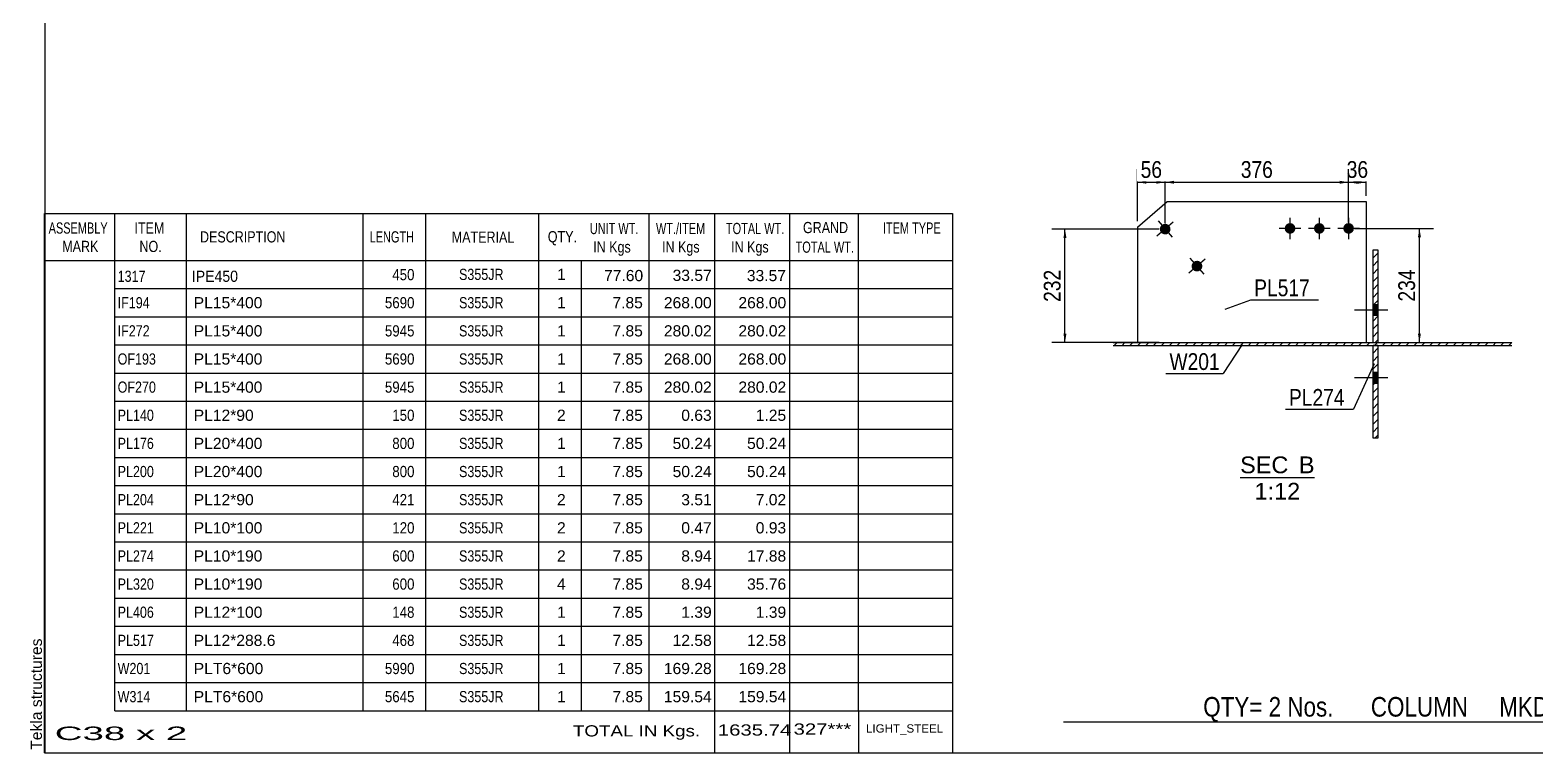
# Model space of a CAD drawing. Header units: millimetres. Extents: x -324 to 89, y -133 to 154.
# Drawn here: x -323.8 to -66.8, y -133.4 to -10.1 of the extents above; entities that cross this region are included whole.
import ezdxf

# ---------------------------------------------------------------- set-up
doc = ezdxf.new("R2010")
doc.units = ezdxf.units.MM
doc.linetypes.add('DXK_LINE_DOT1', pattern=[1.8814, 0.9407, -0.9407])
doc.styles.add('Arial', font='ARIAL.TTF', dxfattribs={"height": 0.2})
doc.styles.add('Arial Narrow', font='ARIALN.TTF', dxfattribs={"height": 0.2})

# ---------------------------------------------------------------- blocks, each defined once
blk = doc.blocks.new('Unknown-623359817-1210')
at = {"color": 5, "linetype": 'Continuous'}
for p, q in [((-321.29, 153.61), (-321.29, -133.39)), ((-321.29, -133.39), (88.71, -133.39))]:
    blk.add_line(p, q, dxfattribs=at)
at = {"color": 174, "linetype": 'Continuous', "style": 'Arial'}
blk.add_text('Tekla structures', height=1.9102, rotation=90, dxfattribs=at).set_placement((-321.79, -132.89))
blk = doc.blocks.new('Unknown-623359817-13 - 6810')
at = {"color": 1, "linetype": 'Continuous'}
blk.add_line((-117.29, -86.47), (-104.6, -86.47), dxfattribs=at)
at = {"color": 0, "linetype": 'Continuous'}
for points in [[(-109.06, -85.72), (-109.06, -82.72), (-117.29, -82.72), (-117.29, -85.72)], [(-104.6, -85.72), (-104.6, -82.72), (-107.26, -82.72), (-107.26, -85.72)], [(-107.05, -90.22), (-107.05, -87.22), (-114.83, -87.22), (-114.83, -90.22)]]:
    blk.add_wipeout(points, dxfattribs=at)
at = {"color": 136, "linetype": 'Continuous', "style": 'Arial'}
for s, height, p in [('SEC', 2.865, (-117.29, -85.72)), ('B', 2.87, (-107.26, -85.72)), ('1:12', 2.865, (-114.83, -90.22))]:
    blk.add_text(s, height=height, dxfattribs=at).set_placement(p)
blk = doc.blocks.new('Bolt-623359817-6845 - 6810')
at = {"linetype": 'Continuous'}
for points in [[(-129.39, -43.47, -1), (-130.78, -44.67, -1)], [(-123.96, -49.79, -1), (-125.35, -50.99, -1)]]:
    blk.add_hatch(color=3, dxfattribs=at).paths.add_polyline_path(points)
at = {"color": 3, "linetype": 'Continuous'}
for p, q in [((-128.7, -42.88), (-131.48, -45.27)), ((-131.28, -42.68), (-128.89, -45.46)), ((-123.27, -49.19), (-126.05, -51.58)), ((-125.85, -49), (-123.46, -51.78))]:
    blk.add_line(p, q, dxfattribs=at)
blk = doc.blocks.new('Part-623359817-6813 - 6810')
at = {"linetype": 'Continuous'}
h = blk.add_hatch(dxfattribs=at)
h.set_pattern_fill('', scale=0.3, style=0, pattern_type=0)
h.set_pattern_definition([(45, (-70.9399, -63.4237), (-0.673519, 0.673519), [])])
h.paths.add_polyline_path([(-70.94, -63.92), (-70.94, -63.42), (-138.97, -63.42), (-138.97, -63.92)])
at = {"color": 2, "linetype": 'Continuous'}
for p, q in [((-138.97, -63.42), (-70.94, -63.42)), ((-138.97, -63.92), (-70.94, -63.92))]:
    blk.add_line(p, q, dxfattribs=at)
blk = doc.blocks.new('Part-623359817-6823 - 6810')
at = {"linetype": 'Continuous'}
h = blk.add_hatch(dxfattribs=at)
h.set_pattern_fill('', scale=0.3, style=0, pattern_type=0)
h.set_pattern_definition([(45, (-94.6112, -63.882), (-0.67352, 0.67352), [])])
h.paths.add_polyline_path([(-93.78, -63.88), (-94.61, -63.88), (-94.61, -79.72), (-93.78, -79.72)])
at = {"color": 2, "linetype": 'Continuous'}
for p, q in [((-94.61, -63.88), (-93.78, -63.88)), ((-94.61, -79.72), (-94.61, -63.88)), ((-93.78, -63.88), (-93.78, -79.72)), ((-93.78, -79.72), (-94.61, -79.72))]:
    blk.add_line(p, q, dxfattribs=at)
blk = doc.blocks.new('Part-623359817-6834 - 6810')
at = {"color": 2, "linetype": 'Continuous'}
for p, q in [((-134.79, -43.72), (-129.74, -39.37)), ((-129.74, -39.37), (-95.77, -39.37)), ((-95.77, -39.37), (-95.77, -63.42)), ((-134.79, -43.72), (-134.79, -63.42))]:
    blk.add_line(p, q, dxfattribs=at)
at = {"color": 7, "linetype": 'DXK_LINE_DOT1'}
blk.add_line((-134.79, -63.42), (-95.77, -63.42), dxfattribs=at)
blk = doc.blocks.new('Bolt-623359817-6846 - 6810')
at = {"linetype": 'Continuous'}
for points in [[(-107.86, -43.95, -1), (-109.69, -43.95, -1)], [(-102.86, -43.95, -1), (-104.69, -43.95, -1)], [(-97.86, -43.95, -1), (-99.69, -43.95, -1)]]:
    blk.add_hatch(color=3, dxfattribs=at).paths.add_polyline_path(points)
at = {"color": 3, "linetype": 'Continuous'}
for p, q in [((-108.78, -42.12), (-108.78, -45.79)), ((-103.78, -42.12), (-103.78, -45.79)), ((-98.78, -42.12), (-98.78, -45.79)), ((-106.94, -43.95), (-110.61, -43.95)), ((-101.94, -43.95), (-105.61, -43.95)), ((-96.94, -43.95), (-100.61, -43.95))]:
    blk.add_line(p, q, dxfattribs=at)
blk = doc.blocks.new('Part-623359817-7506 - 6810')
at = {"linetype": 'Continuous'}
h = blk.add_hatch(dxfattribs=at)
h.set_pattern_fill('', scale=0.3, style=0, pattern_type=0)
h.set_pattern_definition([(45, (-94.6112, -47.632), (-0.67352, 0.67352), [])])
h.paths.add_polyline_path([(-93.78, -47.63), (-94.61, -47.63), (-94.61, -63.47), (-93.78, -63.47)])
at = {"color": 2, "linetype": 'Continuous'}
for p, q in [((-94.61, -47.63), (-93.78, -47.63)), ((-94.61, -63.47), (-94.61, -47.63)), ((-93.78, -47.63), (-93.78, -63.47)), ((-93.78, -63.47), (-94.61, -63.47))]:
    blk.add_line(p, q, dxfattribs=at)
blk = doc.blocks.new('Bolt-623359817-7508 - 6810')
at = {"linetype": 'Continuous'}
blk.add_hatch(color=3, dxfattribs=at).paths.add_polyline_path([(-93.78, -70.38), (-93.78, -68.55), (-94.61, -68.55), (-94.61, -70.38)])
at = {"color": 3, "linetype": 'Continuous'}
for p, q in [((-93.78, -68.55), (-94.61, -68.55)), ((-92.11, -69.46), (-97.78, -69.46)), ((-93.78, -70.38), (-94.61, -70.38))]:
    blk.add_line(p, q, dxfattribs=at)
blk = doc.blocks.new('Bolt-623359817-7509 - 6810')
at = {"linetype": 'Continuous'}
blk.add_hatch(color=3, dxfattribs=at).paths.add_polyline_path([(-94.61, -56.97), (-94.61, -58.8), (-93.78, -58.8), (-93.78, -56.97)])
at = {"color": 3, "linetype": 'Continuous'}
for p, q in [((-92.11, -57.88), (-97.78, -57.88)), ((-93.78, -56.97), (-94.61, -56.97)), ((-93.78, -58.8), (-94.61, -58.8))]:
    blk.add_line(p, q, dxfattribs=at)
blk = doc.blocks.new('StraightDimension-623359817-6900 - 6810')
at = {"linetype": 'Continuous'}
for points in [[(-147.44, -45.57), (-147.19, -44.07), (-146.94, -45.57)], [(-146.94, -61.92), (-147.19, -63.42), (-147.44, -61.92)]]:
    blk.add_hatch(color=7, dxfattribs=at).paths.add_polyline_path(points)
at = {"color": 7, "linetype": 'Continuous'}
for p, q in [((-131.09, -44.07), (-149.44, -44.07)), ((-147.19, -63.42), (-147.19, -44.07)), ((-131.09, -63.42), (-149.44, -63.42))]:
    blk.add_line(p, q, dxfattribs=at)
at = {"color": 0}
blk.add_wipeout([(-147.34, -50.41), (-151.54, -50.41), (-151.54, -57.09), (-147.34, -57.09)], dxfattribs=at)
at = {"color": 3, "style": 'Arial Narrow'}
blk.add_text('232', height=2.863, rotation=90.0002, dxfattribs=at).set_placement((-147.94, -56.49))
blk = doc.blocks.new('StraightDimension-623359817-7021 - 6810')
at = {"linetype": 'Continuous'}
for points in [[(-86.94, -45.45), (-86.69, -43.95), (-86.44, -45.45)], [(-86.44, -61.92), (-86.69, -63.42), (-86.94, -61.92)]]:
    blk.add_hatch(color=7, dxfattribs=at).paths.add_polyline_path(points)
at = {"color": 7, "linetype": 'Continuous'}
for p, q in [((-97.78, -43.95), (-84.29, -43.95)), ((-86.69, -63.42), (-86.69, -43.95)), ((-94.77, -63.42), (-84.29, -63.42))]:
    blk.add_line(p, q, dxfattribs=at)
at = {"color": 0}
blk.add_wipeout([(-86.84, -50.35), (-91.04, -50.35), (-91.04, -57.03), (-86.84, -57.03)], dxfattribs=at)
at = {"color": 3, "style": 'Arial Narrow'}
blk.add_text('234', height=2.863, rotation=90.0002, dxfattribs=at).set_placement((-87.44, -56.43))
blk = doc.blocks.new('StraightDimension-623359817-7080 - 6810')
at = {"linetype": 'Continuous'}
for points in [[(-97.28, -36.33), (-98.78, -36.08), (-97.28, -35.83)], [(-97.27, -35.83), (-95.77, -36.08), (-97.27, -36.33)]]:
    blk.add_hatch(color=7, dxfattribs=at).paths.add_polyline_path(points)
at = {"color": 7, "linetype": 'Continuous'}
for p, q in [((-98.78, -42.95), (-98.78, -33.83)), ((-95.77, -38.37), (-95.77, -33.83)), ((-98.78, -36.08), (-95.77, -36.08))]:
    blk.add_line(p, q, dxfattribs=at)
at = {"color": 0}
blk.add_wipeout([(-94.85, -35.93), (-94.85, -31.73), (-99.7, -31.73), (-99.7, -35.93)], dxfattribs=at)
at = {"color": 3, "style": 'Arial Narrow'}
blk.add_text('36', height=2.863, dxfattribs=at).set_placement((-99.1, -35.33))
blk = doc.blocks.new('StraightDimension-623359817-7081 - 6810')
at = {"linetype": 'Continuous'}
for points in [[(-128.59, -36.33), (-130.09, -36.08), (-128.59, -35.83)], [(-100.28, -35.83), (-98.78, -36.08), (-100.28, -36.33)]]:
    blk.add_hatch(color=7, dxfattribs=at).paths.add_polyline_path(points)
at = {"color": 7, "linetype": 'Continuous'}
for p, q in [((-130.09, -43.07), (-130.09, -33.83)), ((-98.78, -42.95), (-98.78, -33.83)), ((-130.09, -36.08), (-98.78, -36.08))]:
    blk.add_line(p, q, dxfattribs=at)
at = {"color": 0}
blk.add_wipeout([(-111.09, -35.93), (-111.09, -31.73), (-117.78, -31.73), (-117.78, -35.93)], dxfattribs=at)
at = {"color": 3, "style": 'Arial Narrow'}
blk.add_text('376', height=2.863, dxfattribs=at).set_placement((-117.18, -35.33))
blk = doc.blocks.new('StraightDimension-623359817-7082 - 6810')
at = {"linetype": 'Continuous'}
for points in [[(-133.29, -36.33), (-134.79, -36.08), (-133.29, -35.83)], [(-131.59, -35.83), (-130.09, -36.08), (-131.59, -36.33)]]:
    blk.add_hatch(color=7, dxfattribs=at).paths.add_polyline_path(points)
at = {"color": 7, "linetype": 'Continuous'}
for p, q in [((-134.79, -42.72), (-134.79, -33.83)), ((-130.09, -43.07), (-130.09, -33.83)), ((-134.79, -36.08), (-130.09, -36.08))]:
    blk.add_line(p, q, dxfattribs=at)
at = {"color": 0}
blk.add_wipeout([(-130.01, -35.93), (-130.01, -31.73), (-134.87, -31.73), (-134.87, -35.93)], dxfattribs=at)
at = {"color": 3, "style": 'Arial Narrow'}
blk.add_text('56', height=2.863, dxfattribs=at).set_placement((-134.27, -35.33))
blk = doc.blocks.new('CBS_BOM-623359817-9379')
at = {"color": 7, "linetype": 'Continuous'}
for p, q in [((-321.32, -49.42), (-321.32, -41.42)), ((-321.32, -41.42), (-166.4, -41.42)), ((-309.32, -49.42), (-309.32, -41.42)), ((-297.13, -49.42), (-297.13, -41.42)), ((-266.97, -49.42), (-266.97, -41.42)), ((-256.29, -49.42), (-256.29, -41.42)), ((-236.97, -49.42), (-236.97, -41.42)), ((-218.17, -49.42), (-218.17, -41.42)), ((-206.96, -49.42), (-206.96, -41.42)), ((-194.17, -49.42), (-194.17, -41.42)), ((-182.42, -49.42), (-182.42, -41.42)), ((-166.4, -41.43), (-166.4, -49.41)), ((-321.32, -49.42), (-166.4, -49.42)), ((-321.32, -54.22), (-321.32, -49.42)), ((-309.32, -54.22), (-309.32, -49.42)), ((-297.13, -54.22), (-297.13, -49.42)), ((-266.97, -54.22), (-266.97, -49.42)), ((-256.29, -54.22), (-256.29, -49.42)), ((-236.97, -54.22), (-236.97, -49.42)), ((-229.71, -54.22), (-229.71, -49.42)), ((-218.17, -54.22), (-218.17, -49.42)), ((-206.96, -54.22), (-206.96, -49.42)), ((-194.17, -54.22), (-194.17, -49.42)), ((-182.4, -54.22), (-182.4, -49.42)), ((-166.4, -49.42), (-166.4, -54.22)), ((-321.32, -59.02), (-321.32, -54.22)), ((-309.32, -54.22), (-166.4, -54.22)), ((-309.32, -59.02), (-309.32, -54.22)), ((-297.13, -59.02), (-297.13, -54.22)), ((-266.97, -59.02), (-266.97, -54.22)), ((-256.29, -59.02), (-256.29, -54.22)), ((-236.97, -59.02), (-236.97, -54.22)), ((-229.71, -59.02), (-229.71, -54.22)), ((-218.17, -59.02), (-218.17, -54.22)), ((-206.96, -59.02), (-206.96, -54.22)), ((-194.17, -59.02), (-194.17, -54.22)), ((-182.4, -59.02), (-182.4, -54.22)), ((-166.4, -54.22), (-166.4, -59.02)), ((-321.32, -63.82), (-321.32, -59.02)), ((-309.32, -59.02), (-166.4, -59.02)), ((-309.32, -63.82), (-309.32, -59.02)), ((-297.13, -63.82), (-297.13, -59.02)), ((-266.97, -63.82), (-266.97, -59.02)), ((-256.29, -63.82), (-256.29, -59.02)), ((-236.97, -63.82), (-236.97, -59.02)), ((-229.71, -63.82), (-229.71, -59.02)), ((-218.17, -63.82), (-218.17, -59.02)), ((-206.96, -63.82), (-206.96, -59.02)), ((-194.17, -63.82), (-194.17, -59.02)), ((-182.4, -63.82), (-182.4, -59.02)), ((-166.4, -59.02), (-166.4, -63.82)), ((-321.32, -68.62), (-321.32, -63.82)), ((-309.32, -63.82), (-166.4, -63.82)), ((-309.32, -68.62), (-309.32, -63.82)), ((-297.13, -68.62), (-297.13, -63.82)), ((-266.97, -68.62), (-266.97, -63.82)), ((-256.29, -68.62), (-256.29, -63.82)), ((-236.97, -68.62), (-236.97, -63.82)), ((-229.71, -68.62), (-229.71, -63.82)), ((-218.17, -68.62), (-218.17, -63.82)), ((-206.96, -68.62), (-206.96, -63.82)), ((-194.17, -68.62), (-194.17, -63.82)), ((-182.4, -68.62), (-182.4, -63.82)), ((-166.4, -63.82), (-166.4, -68.62)), ((-321.32, -73.42), (-321.32, -68.62)), ((-309.32, -68.62), (-166.4, -68.62)), ((-309.32, -73.42), (-309.32, -68.62)), ((-297.13, -73.42), (-297.13, -68.62)), ((-266.97, -73.42), (-266.97, -68.62)), ((-256.29, -73.42), (-256.29, -68.62)), ((-236.97, -73.42), (-236.97, -68.62)), ((-229.71, -73.42), (-229.71, -68.62)), ((-218.17, -73.42), (-218.17, -68.62)), ((-206.96, -73.42), (-206.96, -68.62)), ((-194.17, -73.42), (-194.17, -68.62)), ((-182.4, -73.42), (-182.4, -68.62)), ((-166.4, -68.62), (-166.4, -73.42)), ((-321.32, -78.22), (-321.32, -73.42)), ((-309.32, -73.42), (-166.4, -73.42)), ((-309.32, -78.22), (-309.32, -73.42)), ((-297.13, -78.22), (-297.13, -73.42)), ((-266.97, -78.22), (-266.97, -73.42)), ((-256.29, -78.22), (-256.29, -73.42)), ((-236.97, -78.22), (-236.97, -73.42)), ((-229.71, -78.22), (-229.71, -73.42)), ((-218.17, -78.22), (-218.17, -73.42)), ((-206.96, -78.22), (-206.96, -73.42)), ((-194.17, -78.22), (-194.17, -73.42)), ((-182.4, -78.22), (-182.4, -73.42)), ((-166.4, -73.42), (-166.4, -78.22)), ((-321.32, -83.02), (-321.32, -78.22)), ((-309.32, -78.22), (-166.4, -78.22)), ((-309.32, -83.02), (-309.32, -78.22)), ((-297.13, -83.02), (-297.13, -78.22)), ((-266.97, -83.02), (-266.97, -78.22)), ((-256.29, -83.02), (-256.29, -78.22)), ((-236.97, -83.02), (-236.97, -78.22)), ((-229.71, -83.02), (-229.71, -78.22)), ((-218.17, -83.02), (-218.17, -78.22)), ((-206.96, -83.02), (-206.96, -78.22)), ((-194.17, -83.02), (-194.17, -78.22)), ((-182.4, -83.02), (-182.4, -78.22)), ((-166.4, -78.22), (-166.4, -83.02)), ((-321.32, -87.82), (-321.32, -83.02)), ((-309.32, -83.02), (-166.4, -83.02)), ((-309.32, -87.82), (-309.32, -83.02)), ((-297.13, -87.82), (-297.13, -83.02)), ((-266.97, -87.82), (-266.97, -83.02)), ((-256.29, -87.82), (-256.29, -83.02)), ((-236.97, -87.82), (-236.97, -83.02)), ((-229.71, -87.82), (-229.71, -83.02)), ((-218.17, -87.82), (-218.17, -83.02)), ((-206.96, -87.82), (-206.96, -83.02)), ((-194.17, -87.82), (-194.17, -83.02)), ((-182.4, -87.82), (-182.4, -83.02)), ((-166.4, -83.02), (-166.4, -87.82)), ((-321.32, -92.62), (-321.32, -87.82)), ((-309.32, -87.82), (-166.4, -87.82)), ((-309.32, -92.62), (-309.32, -87.82)), ((-297.13, -92.62), (-297.13, -87.82)), ((-266.97, -92.62), (-266.97, -87.82)), ((-256.29, -92.62), (-256.29, -87.82)), ((-236.97, -92.62), (-236.97, -87.82)), ((-229.71, -92.62), (-229.71, -87.82)), ((-218.17, -92.62), (-218.17, -87.82)), ((-206.96, -92.62), (-206.96, -87.82)), ((-194.17, -92.62), (-194.17, -87.82)), ((-182.4, -92.62), (-182.4, -87.82)), ((-166.4, -87.82), (-166.4, -92.62)), ((-321.32, -97.42), (-321.32, -92.62)), ((-309.32, -92.62), (-166.4, -92.62)), ((-309.32, -97.42), (-309.32, -92.62)), ((-297.13, -97.42), (-297.13, -92.62)), ((-266.97, -97.42), (-266.97, -92.62)), ((-256.29, -97.42), (-256.29, -92.62)), ((-236.97, -97.42), (-236.97, -92.62)), ((-229.71, -97.42), (-229.71, -92.62)), ((-218.17, -97.42), (-218.17, -92.62)), ((-206.96, -97.42), (-206.96, -92.62)), ((-194.17, -97.42), (-194.17, -92.62)), ((-182.4, -97.42), (-182.4, -92.62)), ((-166.4, -92.62), (-166.4, -97.42)), ((-321.32, -102.22), (-321.32, -97.42)), ((-309.32, -97.42), (-166.4, -97.42)), ((-309.32, -102.22), (-309.32, -97.42)), ((-297.13, -102.22), (-297.13, -97.42)), ((-266.97, -102.22), (-266.97, -97.42)), ((-256.29, -102.22), (-256.29, -97.42)), ((-236.97, -102.22), (-236.97, -97.42)), ((-229.71, -102.22), (-229.71, -97.42)), ((-218.17, -102.22), (-218.17, -97.42)), ((-206.96, -102.22), (-206.96, -97.42)), ((-194.17, -102.22), (-194.17, -97.42)), ((-182.4, -102.22), (-182.4, -97.42)), ((-166.4, -97.42), (-166.4, -102.22)), ((-321.32, -107.02), (-321.32, -102.22)), ((-309.32, -102.22), (-166.4, -102.22)), ((-309.32, -107.02), (-309.32, -102.22)), ((-297.13, -107.02), (-297.13, -102.22)), ((-266.97, -107.02), (-266.97, -102.22)), ((-256.29, -107.02), (-256.29, -102.22)), ((-236.97, -107.02), (-236.97, -102.22)), ((-229.71, -107.02), (-229.71, -102.22)), ((-218.17, -107.02), (-218.17, -102.22)), ((-206.96, -107.02), (-206.96, -102.22)), ((-194.17, -107.02), (-194.17, -102.22)), ((-182.4, -107.02), (-182.4, -102.22)), ((-166.4, -102.22), (-166.4, -107.02)), ((-321.32, -111.82), (-321.32, -107.02)), ((-309.32, -107.02), (-166.4, -107.02)), ((-309.32, -111.82), (-309.32, -107.02)), ((-297.13, -111.82), (-297.13, -107.02)), ((-266.97, -111.82), (-266.97, -107.02)), ((-256.29, -111.82), (-256.29, -107.02)), ((-236.97, -111.82), (-236.97, -107.02)), ((-229.71, -111.82), (-229.71, -107.02)), ((-218.17, -111.82), (-218.17, -107.02)), ((-206.96, -111.82), (-206.96, -107.02)), ((-194.17, -111.82), (-194.17, -107.02)), ((-182.4, -111.82), (-182.4, -107.02)), ((-166.4, -107.02), (-166.4, -111.82)), ((-321.32, -116.62), (-321.32, -111.82)), ((-309.32, -111.82), (-166.4, -111.82)), ((-309.32, -116.62), (-309.32, -111.82)), ((-297.13, -116.62), (-297.13, -111.82)), ((-266.97, -116.62), (-266.97, -111.82)), ((-256.29, -116.62), (-256.29, -111.82)), ((-236.97, -116.62), (-236.97, -111.82)), ((-229.71, -116.62), (-229.71, -111.82)), ((-218.17, -116.62), (-218.17, -111.82)), ((-206.96, -116.62), (-206.96, -111.82)), ((-194.17, -116.62), (-194.17, -111.82)), ((-182.4, -116.62), (-182.4, -111.82)), ((-166.4, -111.82), (-166.4, -116.62)), ((-321.32, -121.42), (-321.32, -116.62)), ((-309.32, -116.62), (-166.4, -116.62)), ((-309.32, -121.42), (-309.32, -116.62)), ((-297.13, -121.42), (-297.13, -116.62)), ((-266.97, -121.42), (-266.97, -116.62)), ((-256.29, -121.42), (-256.29, -116.62)), ((-236.97, -121.42), (-236.97, -116.62)), ((-229.71, -121.42), (-229.71, -116.62)), ((-218.17, -121.42), (-218.17, -116.62)), ((-206.96, -121.42), (-206.96, -116.62)), ((-194.17, -121.42), (-194.17, -116.62)), ((-182.4, -121.42), (-182.4, -116.62)), ((-166.4, -116.62), (-166.4, -121.42)), ((-321.32, -126.22), (-321.32, -121.42)), ((-309.32, -121.42), (-166.4, -121.42)), ((-309.32, -126.22), (-309.32, -121.42)), ((-297.13, -126.22), (-297.13, -121.42)), ((-266.97, -126.22), (-266.97, -121.42)), ((-256.29, -126.22), (-256.29, -121.42)), ((-236.97, -126.22), (-236.97, -121.42)), ((-229.71, -126.22), (-229.71, -121.42)), ((-218.17, -126.22), (-218.17, -121.42)), ((-206.96, -126.22), (-206.96, -121.42)), ((-194.17, -126.22), (-194.17, -121.42)), ((-182.4, -126.22), (-182.4, -121.42)), ((-166.4, -121.42), (-166.4, -126.22)), ((-321.32, -133.42), (-321.32, -126.24)), ((-309.32, -126.22), (-166.4, -126.22)), ((-206.96, -133.42), (-206.96, -126.24)), ((-194.17, -133.42), (-194.17, -126.24)), ((-182.37, -133.42), (-182.37, -126.24)), ((-166.4, -126.22), (-166.4, -133.42)), ((-321.32, -133.42), (-166.4, -133.42))]:
    blk.add_line(p, q, dxfattribs=at)
at = {"color": 3, "linetype": 'Continuous', "style": 'Arial'}
for s, height, width, p in [('ASSEMBLY', 1.91, 0.7, (-320.64, -44.84)), ('ITEM', 1.91, 0.8, (-305.99, -44.84)), ('UNIT WT.', 1.91, 0.7, (-228.28, -44.92)), ('WT./ITEM', 1.91, 0.7, (-216.99, -44.92)), ('TOTAL WT.', 1.91, 0.7, (-205.05, -44.92)), ('GRAND', 1.91, 0.8, (-191.9, -44.76)), ('ITEM TYPE', 1.91, 0.7, (-178.26, -44.84)), ('MARK', 1.91, 0.8, (-318.32, -47.98)), ('NO.', 1.91, 0.8, (-305.14, -47.98)), ('DESCRIPTION', 1.9102, 0.8, (-294.81, -46.35)), ('LENGTH', 1.91, 0.7, (-265.86, -46.35)), ('MATERIAL', 1.91, 0.8, (-251.84, -46.4)), ('QTY.', 1.91, 0.8, (-235.45, -46.32)), ('IN Kgs', 1.91, 0.8, (-227.7, -48.06)), ('IN Kgs', 1.91, 0.8, (-215.95, -48.06)), ('IN Kgs', 1.91, 0.8, (-204.16, -48.06)), ('TOTAL WT.', 1.91, 0.7, (-193.16, -48.1))]:
    blk.add_text(s, height=height, dxfattribs=dict(at, width=width)).set_placement(p)
at = {"color": 7, "linetype": 'Continuous', "style": 'Arial'}
for s, width, p in [('1317', 0.8, (-308.86, -53.07)), ('IPE450', 0.9, (-296.2, -53.07)), ('450', 0.85, (-261.99, -52.79)), ('S355JR', 0.8, (-250.6, -52.75)), ('IF194', 0.8, (-308.86, -57.58)), ('5690', 0.85, (-263.25, -57.58)), ('S355JR', 0.8, (-250.6, -57.58)), ('IF272', 0.8, (-308.86, -62.38)), ('5945', 0.85, (-263.25, -62.38)), ('S355JR', 0.8, (-250.6, -62.38)), ('OF193', 0.8, (-308.86, -67.18)), ('5690', 0.85, (-263.25, -67.18)), ('S355JR', 0.8, (-250.6, -67.18)), ('OF270', 0.8, (-308.86, -71.98)), ('5945', 0.85, (-263.25, -71.98)), ('S355JR', 0.8, (-250.6, -71.98)), ('PL140', 0.8, (-308.86, -76.78)), ('150', 0.85, (-261.99, -76.78)), ('S355JR', 0.8, (-250.6, -76.78)), ('PL176', 0.8, (-308.86, -81.58)), ('800', 0.85, (-261.99, -81.58)), ('S355JR', 0.8, (-250.6, -81.58)), ('PL200', 0.8, (-308.86, -86.38)), ('800', 0.85, (-261.99, -86.38)), ('S355JR', 0.8, (-250.6, -86.38)), ('PL204', 0.8, (-308.86, -91.18)), ('421', 0.85, (-261.99, -91.18)), ('S355JR', 0.8, (-250.6, -91.18)), ('PL221', 0.8, (-308.86, -95.98)), ('120', 0.85, (-261.99, -95.98)), ('S355JR', 0.8, (-250.6, -95.98)), ('PL274', 0.8, (-308.86, -100.78)), ('600', 0.85, (-261.99, -100.78)), ('S355JR', 0.8, (-250.6, -100.78)), ('PL320', 0.8, (-308.86, -105.58)), ('600', 0.85, (-261.99, -105.58)), ('S355JR', 0.8, (-250.6, -105.58)), ('PL406', 0.8, (-308.86, -110.38)), ('148', 0.85, (-261.99, -110.38)), ('S355JR', 0.8, (-250.6, -110.38)), ('PL517', 0.8, (-308.86, -115.18)), ('468', 0.85, (-261.99, -115.18)), ('S355JR', 0.8, (-250.6, -115.18)), ('W201', 0.8, (-308.86, -119.98)), ('5990', 0.85, (-263.25, -119.98)), ('S355JR', 0.8, (-250.6, -119.98)), ('W314', 0.8, (-308.86, -124.78)), ('5645', 0.85, (-263.25, -124.78)), ('S355JR', 0.8, (-250.6, -124.78))]:
    blk.add_text(s, height=1.91, dxfattribs=dict(at, width=width)).set_placement(p)
for s, p in [('1', (-233.88, -52.75)), ('77.60', (-225.85, -52.95)), ('33.57', (-214.15, -52.91)), ('33.57', (-201.48, -52.95)), ('PL15*400', (-295.88, -57.58)), ('1', (-233.88, -57.58)), ('7.85', (-224.42, -57.58)), ('268.00', (-215.64, -57.58)), ('268.00', (-202.92, -57.58)), ('PL15*400', (-295.88, -62.38)), ('1', (-233.88, -62.38)), ('7.85', (-224.42, -62.38)), ('280.02', (-215.64, -62.38)), ('280.02', (-202.92, -62.38)), ('PL15*400', (-295.88, -67.18)), ('1', (-233.88, -67.18)), ('7.85', (-224.42, -67.18)), ('268.00', (-215.64, -67.18)), ('268.00', (-202.92, -67.18)), ('PL15*400', (-295.88, -71.98)), ('1', (-233.88, -71.98)), ('7.85', (-224.42, -71.98)), ('280.02', (-215.64, -71.98)), ('280.02', (-202.92, -71.98)), ('PL12*90', (-295.88, -76.78)), ('2', (-233.88, -76.78)), ('7.85', (-224.42, -76.78)), ('0.63', (-212.67, -76.78)), ('1.25', (-199.96, -76.78)), ('PL20*400', (-295.88, -81.58)), ('7.85', (-224.42, -81.58)), ('50.24', (-214.15, -81.58)), ('50.24', (-201.44, -81.58)), ('1', (-233.88, -81.58)), ('PL20*400', (-295.88, -86.38)), ('1', (-233.88, -86.38)), ('7.85', (-224.42, -86.38)), ('50.24', (-214.15, -86.38)), ('50.24', (-201.44, -86.38)), ('PL12*90', (-295.88, -91.18)), ('2', (-233.88, -91.18)), ('7.85', (-224.42, -91.18)), ('3.51', (-212.67, -91.18)), ('7.02', (-199.96, -91.18)), ('PL10*100', (-295.88, -95.98)), ('2', (-233.88, -95.98)), ('7.85', (-224.42, -95.98)), ('0.47', (-212.67, -95.98)), ('0.93', (-199.96, -95.98)), ('PL10*190', (-295.88, -100.78)), ('2', (-233.88, -100.78)), ('7.85', (-224.42, -100.78)), ('8.94', (-212.67, -100.78)), ('17.88', (-201.44, -100.78)), ('PL10*190', (-295.88, -105.58)), ('4', (-233.88, -105.58)), ('7.85', (-224.42, -105.58)), ('8.94', (-212.67, -105.58)), ('35.76', (-201.44, -105.58)), ('PL12*100', (-295.88, -110.38)), ('1', (-233.88, -110.38)), ('7.85', (-224.42, -110.38)), ('1.39', (-212.67, -110.38)), ('1.39', (-199.96, -110.38)), ('PL12*288.6', (-295.88, -115.18)), ('1', (-233.88, -115.18)), ('7.85', (-224.42, -115.18)), ('12.58', (-214.15, -115.18)), ('12.58', (-201.44, -115.18)), ('PLT6*600', (-295.88, -119.98)), ('1', (-233.88, -119.98)), ('7.85', (-224.42, -119.98)), ('169.28', (-215.64, -119.98)), ('169.28', (-202.92, -119.98)), ('PLT6*600', (-295.88, -124.78)), ('1', (-233.88, -124.78)), ('7.85', (-224.42, -124.78)), ('159.54', (-215.64, -124.78)), ('159.54', (-202.92, -124.78))]:
    blk.add_text(s, height=1.91, dxfattribs=at).set_placement(p)
at = {"color": 6, "linetype": 'Continuous', "style": 'Arial'}
for s, height, width, p in [('327***', 1.91, 1.3, (-193.5, -130.31)), ('C38 x 2', 2.292, 2.05, (-319.6, -131.23)), ('TOTAL IN Kgs.', 1.9102, 1.2, (-231.16, -130.62)), ('1635.74', 1.91, 1.3, (-206.43, -130.47))]:
    blk.add_text(s, height=height, dxfattribs=dict(at, width=width)).set_placement(p)
blk.add_text('LIGHT_STEEL', height=1.4135, dxfattribs=at).set_placement((-181.15, -129.96))
blk = doc.blocks.new('CBS_CALLOFF-623359817-9380')
at = {"color": 7, "linetype": 'Continuous'}
blk.add_line((-147.41, -128.12), (-31.18, -128.14), dxfattribs=at)
at = {"color": 3, "linetype": 'Continuous', "style": 'Arial Narrow'}
blk.add_text('QTY= 2 Nos.      COLUMN     MKD : C38', height=3.3405, dxfattribs=at).set_placement((-123.59, -127.23))
blk = doc.blocks.new('Mark-623359817-6958 - 6810')
at = {"color": 7, "linetype": 'Continuous'}
blk.add_line((-94.42, -67.07), (-97.96, -74.81), dxfattribs=at)
at = {"color": 0}
blk.add_wipeout([(-99.46, -74.21), (-99.46, -71.21), (-108.96, -71.21), (-108.96, -74.21)], dxfattribs=at)
blk.add_wipeout([(-99.46, -74.21), (-99.46, -71.21), (-108.96, -71.21), (-108.96, -74.21)], dxfattribs=at)
at = {"color": 7, "linetype": 'Continuous'}
blk.add_line((-109.56, -74.81), (-97.96, -74.81), dxfattribs=at)
at = {"color": 3, "style": 'Arial Narrow'}
blk.add_text('PL274', height=2.863, dxfattribs=at).set_placement((-108.96, -74.21))
blk = doc.blocks.new('Mark-623359817-6979 - 6810')
at = {"color": 0}
blk.add_wipeout([(-120.76, -68.1), (-120.76, -65.1), (-129.35, -65.1), (-129.35, -68.1)], dxfattribs=at)
blk.add_wipeout([(-120.76, -68.1), (-120.76, -65.1), (-129.35, -65.1), (-129.35, -68.1)], dxfattribs=at)
at = {"color": 7, "linetype": 'Continuous'}
for p in [(-116.95, -63.73), (-129.95, -68.7)]:
    blk.add_line(p, (-120.16, -68.7), dxfattribs=at)
at = {"color": 3, "style": 'Arial Narrow'}
blk.add_text('W201', height=2.863, dxfattribs=at).set_placement((-129.35, -68.1))
blk = doc.blocks.new('Mark-623359817-6982 - 6810')
at = {"color": 0}
blk.add_wipeout([(-105.39, -55.52), (-105.39, -52.52), (-114.89, -52.52), (-114.89, -55.52)], dxfattribs=at)
blk.add_wipeout([(-105.39, -55.52), (-105.39, -52.52), (-114.89, -52.52), (-114.89, -55.52)], dxfattribs=at)
at = {"color": 7, "linetype": 'Continuous'}
for p, q in [((-119.82, -57.7), (-115.49, -56.12)), ((-115.49, -56.12), (-103.89, -56.12))]:
    blk.add_line(p, q, dxfattribs=at)
at = {"color": 3, "style": 'Arial Narrow'}
blk.add_text('PL517', height=2.863, dxfattribs=at).set_placement((-114.89, -55.52))

msp = doc.modelspace()

# ---------------------------------------------------------------- block references
for name in ['Unknown-623359817-1210', 'Part-623359817-6834 - 6810', 'CBS_BOM-623359817-9379', 'Bolt-623359817-6845 - 6810', 'Bolt-623359817-6846 - 6810', 'Part-623359817-7506 - 6810', 'Bolt-623359817-7509 - 6810', 'Part-623359817-6813 - 6810', 'Part-623359817-6823 - 6810', 'Bolt-623359817-7508 - 6810', 'CBS_CALLOFF-623359817-9380']:
    msp.add_blockref(name, (0, 0))

# ---------------------------------------------------------------- next in the draw order: block references
for name in ['StraightDimension-623359817-6900 - 6810', 'StraightDimension-623359817-7021 - 6810', 'Mark-623359817-6982 - 6810', 'Mark-623359817-6958 - 6810', 'Unknown-623359817-13 - 6810']:
    msp.add_blockref(name, (0, 0))

# ---------------------------------------------------------------- next in the draw order: block references
for name in ['StraightDimension-623359817-7080 - 6810', 'Mark-623359817-6979 - 6810']:
    msp.add_blockref(name, (0, 0))

# ---------------------------------------------------------------- next in the draw order: block references
msp.add_blockref('StraightDimension-623359817-7081 - 6810', (0, 0))

# ---------------------------------------------------------------- next in the draw order: block references
msp.add_blockref('StraightDimension-623359817-7082 - 6810', (0, 0))

doc.saveas('drawing.dxf')
